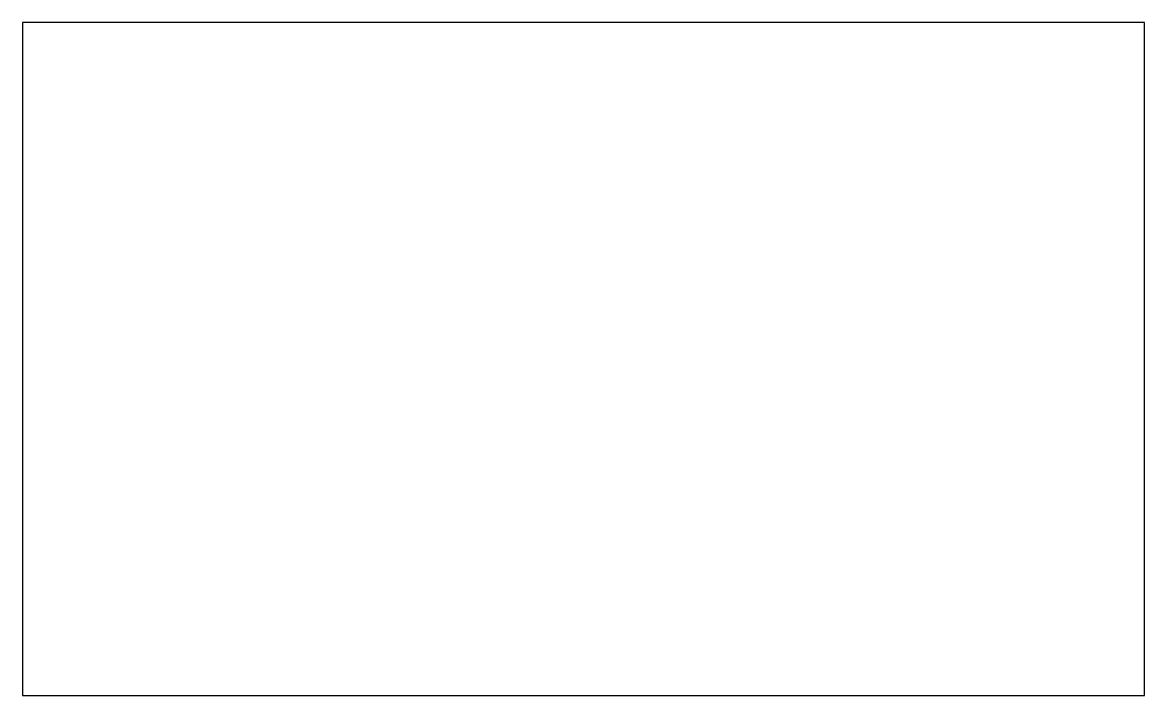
# Model space of a CAD drawing. Header units: feet. Extents: x 0 to 100, y 0 to 60.
import ezdxf

# ---------------------------------------------------------------- set-up
doc = ezdxf.new("R2010")
doc.units = ezdxf.units.FT

msp = doc.modelspace()

# ---------------------------------------------------------------- linework, layer by layer
msp.add_lwpolyline([(0, 0), (100, 0), (100, 60), (0, 60)], close=True)

doc.saveas('drawing.dxf')
